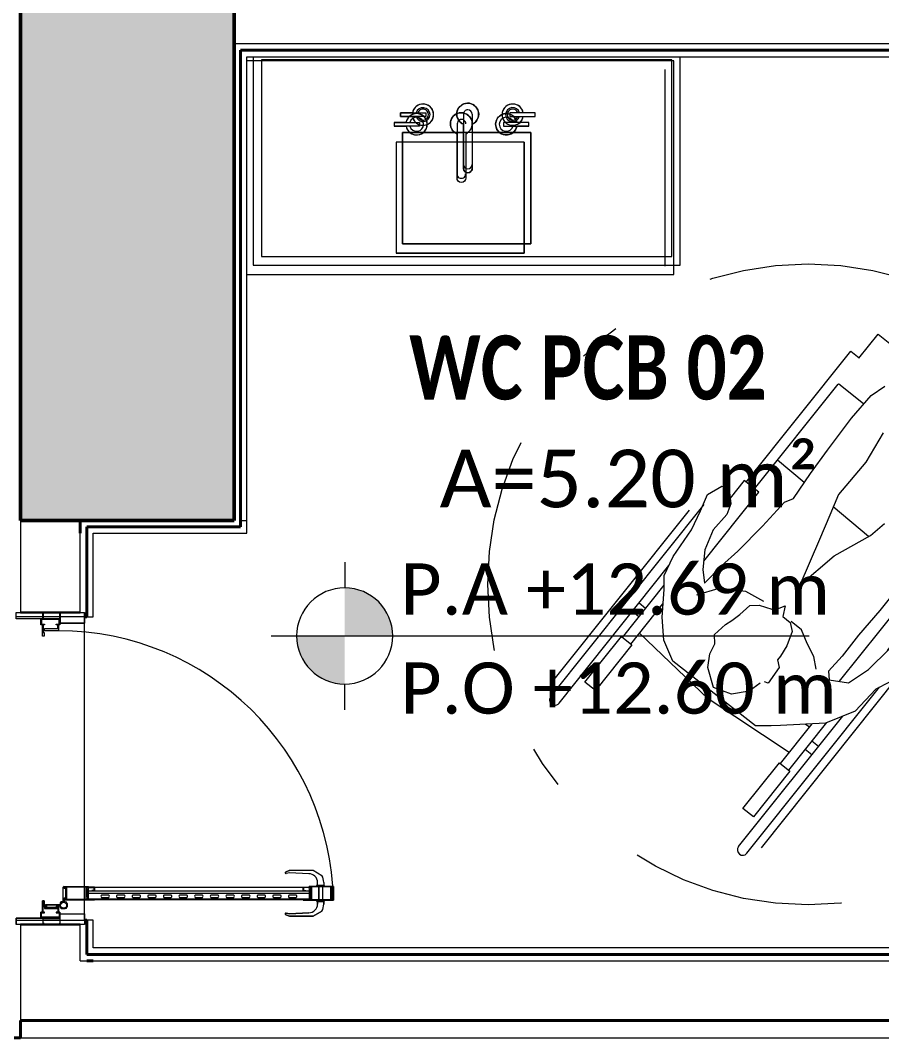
# Model space of a CAD drawing. Extents: x -14.2 to 52.3, y 3.7 to 90.9.
# Drawn here: x 39.477 to 41.493, y 14.149 to 16.529 of the extents above; entities that cross this region are included whole.
import ezdxf

# ---------------------------------------------------------------- set-up
doc = ezdxf.new("R2010")
doc.units = 0
doc.linetypes.add('limpo_PINI-PSG-PE-0102-LAZ-R00$0$IMPORT-IMPORT-DASHDOT', pattern=[1, 0.5, -0.25, 0, -0.25])
doc.layers.add('limpo_PINI-PSG-PE-0102-LAZ-R00$0$0-16', color=7, linetype='limpo_PINI-PSG-PE-0102-LAZ-R00$0$IMPORT-IMPORT-DASHDOT', lineweight=5, true_color=0x999999)
doc.layers.add('limpo_PINI-PSG-PE-0102-LAZ-R00$0$0-8', color=7, linetype='Continuous', lineweight=5, true_color=0x999999)
for name, color, linetype, lineweight in [('limpo_PINI-PSG-PE-0102-LAZ-R00$0$0-20', 7, 'Continuous', 5), ('limpo_PINI-PSG-PE-0102-LAZ-R00$0$A-AREA-IDEN', 2, 'Continuous', 5), ('limpo_PINI-PSG-PE-0102-LAZ-R00$0$A-DETL-GENF', 1, 'Continuous', 5), ('limpo_PINI-PSG-PE-0102-LAZ-R00$0$A-DOOR', 31, 'Continuous', 5), ('limpo_PINI-PSG-PE-0102-LAZ-R00$0$A-WALL', 1, 'Continuous', 5), ('limpo_PINI-PSG-PE-0102-LAZ-R00$0$A-WALL-FNSH', 1, 'Continuous', 40), ('limpo_PINI-PSG-PE-0102-LAZ-R00$0$G-ANNO-DIMS', 1, 'Continuous', 5), ('limpo_PINI-PSG-PE-0102-LAZ-R00$0$LAYOUT_AMB_LAZ_dwg', 8, 'Continuous', 5), ('limpo_PINI-PSG-PE-0102-LAZ-R00$0$S-COLS', 52, 'Continuous', 5)]:
    doc.layers.add(name, color=color, linetype=linetype, lineweight=lineweight)
doc.layers.add('limpo_PINI-PSG-PE-0102-LAZ-R00$0$XR_ARQT', color=7, linetype='Continuous')
doc.layers.add('XR_ARQT', color=7, linetype='Continuous')
doc.styles.add('limpo_PINI-PSG-PE-0102-LAZ-R00$0$Calibri', font='calibri.ttf', dxfattribs={"height": 0.16})
doc.styles.add('limpo_PINI-PSG-PE-0102-LAZ-R00$0$Calibri_2', font='calibri.ttf', dxfattribs={"height": 0.22})
doc.styles.add('limpo_PINI-PSG-PE-0102-LAZ-R00$0$Calibri_B', font='calibrib.ttf', dxfattribs={"width": 0.8, "height": 150})

# ---------------------------------------------------------------- blocks, each defined once
blk = doc.blocks.new('limpo_PINI-PSG-PE-0102-LAZ-R00$0$LAZ GERAL - PNE_dwg-25011385-009 - PRE - PAV_ LAZER - GERAL')
at = {"layer": 'limpo_PINI-PSG-PE-0102-LAZ-R00$0$0-16'}
blk.add_circle((19.6937, -9.6211), 0.75, dxfattribs=at)
at = {"layer": 'limpo_PINI-PSG-PE-0102-LAZ-R00$0$0-20', "flags": 128}
blk.add_lwpolyline([(18.3943, -8.3865), (18.3943, -8.874), (19.3943, -8.874), (19.3943, -8.3865)], dxfattribs=at)
for points in [[(18.8171, -8.522), (18.8163, -8.5157), (18.8129, -8.5082), (18.8086, -8.5034), (18.8046, -8.5004), (18.7992, -8.4981), (18.7938, -8.4972), (18.7887, -8.4974), (18.7836, -8.4987), (18.7787, -8.5011), (18.7753, -8.5037), (18.7724, -8.5069), (18.7698, -8.5109), (18.768, -8.5156), (18.7675, -8.5179), (18.7397, -8.5179), (18.7397, -8.5267), (18.7676, -8.5267), (18.7697, -8.5331), (18.7724, -8.5375), (18.777, -8.542), (18.7817, -8.5449), (18.7872, -8.5466), (18.7927, -8.5471), (18.7997, -8.546), (18.805, -8.5436), (18.81, -8.5396), (18.8133, -8.5354), (18.8151, -8.5319), (18.8161, -8.5293)], [(18.8965, -8.4952), (18.9033, -8.4961), (18.9104, -8.4991), (18.9161, -8.5039), (18.9206, -8.511), (18.9225, -8.5208), (18.9213, -8.5289), (18.9183, -8.5351), (18.9155, -8.5387), (18.9118, -8.5418), (18.9074, -8.5444), (18.9074, -8.6482), (18.9069, -8.6516), (18.9045, -8.6553), (18.9013, -8.6575), (18.8974, -8.6582), (18.8928, -8.6574), (18.8898, -8.6553), (18.8875, -8.6518), (18.8868, -8.6482), (18.8868, -8.5446), (18.882, -8.542), (18.8772, -8.5375), (18.8752, -8.5348), (18.873, -8.5305), (18.8715, -8.5253), (18.8714, -8.5176), (18.8725, -8.5126), (18.874, -8.5092), (18.8765, -8.5052), (18.8787, -8.5028), (18.8813, -8.5004), (18.8854, -8.4979), (18.8881, -8.4968), (18.8917, -8.4958)], [(19.0268, -8.5179), (19.0253, -8.5128), (19.0221, -8.507), (19.0186, -8.5033), (19.0155, -8.501), (19.011, -8.4988), (19.0069, -8.4976), (19.0011, -8.4972), (18.9974, -8.4976), (18.9936, -8.4986), (18.9892, -8.5008), (18.9861, -8.5029), (18.9842, -8.5048), (18.9817, -8.5078), (18.9798, -8.511), (18.9783, -8.5145), (18.9775, -8.5182), (18.9771, -8.522), (18.9774, -8.5254), (18.9781, -8.5288), (18.9791, -8.5319), (18.9803, -8.5343), (18.9822, -8.5373), (18.9845, -8.5398), (18.9867, -8.5418), (18.9891, -8.5435), (18.992, -8.545), (18.9951, -8.5461), (18.9989, -8.5469), (19.0034, -8.5471), (19.0066, -8.5467), (19.0098, -8.5459), (19.0131, -8.5446), (19.0162, -8.5428), (19.0194, -8.5402), (19.0214, -8.538), (19.0235, -8.5352), (19.0252, -8.5319), (19.026, -8.5296), (19.0267, -8.5267), (19.0546, -8.5267), (19.0546, -8.5179)], [(18.7443, -8.564), (18.7443, -8.824), (19.0443, -8.824), (19.0443, -8.564)]]:
    blk.add_lwpolyline(points, close=True, dxfattribs=at)
at = {"layer": 'limpo_PINI-PSG-PE-0102-LAZ-R00$0$0-8'}
for p, q in [((18.3943, -8.3865), (18.3943, -8.874)), ((18.8868, -8.5209), (18.8868, -8.6482)), ((18.8968, -8.5109), (18.8974, -8.5109)), ((18.9074, -8.5209), (18.9074, -8.6482)), ((19.5683, -9.3978), (19.7637, -9.1529)), ((19.7649, -9.1514), (19.8242, -9.1987)), ((19.6847, -9.3831), (19.6219, -9.3306)), ((19.0912, -9.8838), (19.4499, -9.4344)), ((19.0961, -9.8477), (19.4158, -9.4471)), ((19.8351, -9.5088), (19.7523, -9.4396)), ((19.1108, -9.8994), (19.3679, -9.5772)), ((19.259, -9.7452), (19.3565, -9.6231)), ((19.2786, -9.7608), (19.3539, -9.6664)), ((19.2977, -9.6967), (19.2823, -9.6845)), ((19.3133, -9.6772), (19.2979, -9.6649)), ((19.3528, -9.6811), (19.3468, -9.6753)), ((19.5845, -10.2376), (19.9042, -9.837)), ((19.5504, -10.2503), (19.8604, -9.8618)), ((19.5309, -10.2347), (19.7745, -9.9294)), ((19.6288, -10.0403), (19.7031, -9.9473)), ((19.6484, -10.0559), (19.7374, -9.9444)), ((19.697, -9.9549), (19.6868, -9.9482)), ((19.718, -10.0002), (19.7026, -9.9879)), ((19.7024, -10.0198), (19.687, -10.0075))]:
    blk.add_line(p, q, dxfattribs=at)
at = {"layer": 'limpo_PINI-PSG-PE-0102-LAZ-R00$0$0-8', "flags": 128}
for points in [[(18.3943, -8.874), (19.3943, -8.874), (19.3943, -8.3865)], [(18.7988, -8.5267), (18.7397, -8.5267), (18.7397, -8.5179), (18.7988, -8.5179), (18.7988, -8.5267)], [(18.9955, -8.5267), (19.0546, -8.5267), (19.0546, -8.5179), (18.9955, -8.5179), (18.9955, -8.5267)], [(18.9074, -8.564), (19.0443, -8.564), (19.0443, -8.824), (18.7443, -8.824), (18.7443, -8.564), (18.8868, -8.564)], [(19.8122, -9.0922), (19.8572, -9.0358), (19.9119, -9.0794)], [(19.5707, -9.9519), (19.3772, -9.8011), (19.3556, -9.7513), (19.3516, -9.6976), (19.3564, -9.6329), (19.3568, -9.6007), (19.3779, -9.5562), (19.4209, -9.4932), (19.442, -9.4487), (19.4578, -9.4109), (19.4917, -9.391), (19.508, -9.3932), (19.5125, -9.4328), (19.5032, -9.4579), (19.4711, -9.4936), (19.4522, -9.5399), (19.4475, -9.5866), (19.451, -9.6183), (19.4906, -9.5777), (19.5289, -9.5433), (19.5865, -9.4847), (19.6384, -9.4287), (19.6595, -9.4203), (19.6991, -9.3617), (19.7391, -9.3071), (19.7949, -9.2326), (19.8411, -9.1793), (19.8728, -9.1576)], [(19.8689, -9.2664), (19.8285, -9.3351), (19.7647, -9.4105), (19.7441, -9.459), (19.7204, -9.5158), (19.6743, -9.6233), (19.7548, -9.5541), (19.8397, -9.5064), (19.8727, -9.4786)], [(19.9107, -9.6208), (19.8615, -9.6825), (19.8118, -9.7403), (19.7731, -9.7887), (19.741, -9.8244), (19.7432, -9.8442), (19.7881, -9.8512), (19.8348, -9.8199), (19.8836, -9.7723)], [(19.9127, -9.8353), (19.852, -9.8661), (19.8036, -9.9177), (19.7345, -9.9455), (19.6288, -9.9514), (19.6068, -9.9518), (19.5707, -9.9518)], [(19.5488, -9.3822), (19.7938, -9.0751), (19.8134, -9.0907)], [(19.4495, -9.5667), (19.5781, -9.4055), (19.5439, -9.3783), (19.511, -9.4195)], [(19.3566, -9.6137), (19.3562, -9.6134), (19.3566, -9.6129)], [(19.5902, -9.6608), (19.5475, -9.6375), (19.4845, -9.6305), (19.4321, -9.6465)], [(19.5816, -9.8524), (19.5557, -9.8713), (19.5143, -9.878), (19.4724, -9.8626), (19.4592, -9.8159), (19.4635, -9.7834), (19.475, -9.76), (19.4745, -9.738), (19.5, -9.7151), (19.515, -9.7054), (19.5334, -9.6913), (19.5572, -9.6705), (19.5792, -9.6701), (19.6083, -9.6788), (19.6184, -9.6797), (19.6395, -9.6713), (19.6343, -9.696), (19.6519, -9.7101), (19.6563, -9.7316), (19.644, -9.7651), (19.6287, -9.7889), (19.6216, -9.7977), (19.6256, -9.8153), (19.5997, -9.8523), (19.5913, -9.8493)], [(19.8797, -9.7761), (19.943, -9.6968), (19.9088, -9.6695), (19.7664, -9.8479)], [(19.7124, -9.8196), (19.707, -9.7901), (19.6916, -9.7598), (19.6779, -9.7272), (19.6537, -9.7079)], [(19.6492, -10.0148), (19.4594, -9.8891), (19.299, -9.7352)]]:
    blk.add_lwpolyline(points, dxfattribs=at)
for points in [[(18.4143, -8.854), (19.3743, -8.854), (19.3743, -8.394), (18.4143, -8.394)], [(19.1957, -9.8696), (19.1713, -9.8501), (19.2566, -9.7432), (19.281, -9.7627)], [(19.6264, -10.0384), (19.6508, -10.0579), (19.5655, -10.1648), (19.5411, -10.1453)]]:
    blk.add_lwpolyline(points, close=True, dxfattribs=at)
at = {"layer": 'limpo_PINI-PSG-PE-0102-LAZ-R00$0$0-8'}
for centre, major_axis, start_param, end_param in [((18.7921, -8.5221), (0.0232, 0.0094), 2.939923, 8.867249), ((18.8968, -8.5209), (0.0086, 0.0242), 3.907702, 9.36625), ((19.0021, -8.5221), (0.0076, 0.0238), 5.190686, 11.118012), ((18.7921, -8.5221), (0.0133, 0.0097), 2.791227, 8.531136), ((18.7921, -8.5221), (0.0126, 0.0023), 3.325418, 8.900988), ((18.8968, -8.5209), (-0.00924, 0.00383), 5.105091, 6.675888), ((18.8974, -8.5209), (0.0023, 0.00973), 4.944216, 6.515012), ((19.0021, -8.5221), (-0.0021, 0.0164), 4.842992, 10.582901), ((19.0021, -8.5221), (0.0016, 0.0127), 5.176381, 10.751951), ((18.8968, -8.6385), (0.00924, 0.00383), 2.748895, 4.319691), ((18.8974, -8.6385), (0.00707, 0.00707), 3.926994, 5.49779), ((18.8968, -8.6482), (-0.00707, 0.00707), 0.785411, 2.356207), ((18.8974, -8.6482), (0.00707, 0.00707), 3.926991, 5.497787), ((19.101, -9.8916), (-0.0118, 0.0041), 5.946378, 9.087971), ((19.5406, -10.2425), (-0.0007, 0.0125), 0.841288, 3.98288)]:
    blk.add_ellipse(centre, major_axis=major_axis, ratio=1, start_param=start_param, end_param=end_param, dxfattribs=at)
blk = doc.blocks.new('limpo_PINI-PSG-PE-0102-LAZ-R00$0$PINI-EST-PE-1101-TQR-R20_rvt-1-5PPE_008_LAZER__P_A_0_09_')
at = {"layer": 'limpo_PINI-PSG-PE-0102-LAZ-R00$0$S-COLS'}
blk.add_hatch(color=8, dxfattribs=at).paths.add_polyline_path([(31093.1, -8765), (31575, -8765), (31575, -6665), (31075, -6665), (31075, -8765)])
at = {"layer": 'limpo_PINI-PSG-PE-0102-LAZ-R00$0$S-COLS', "color": 7, "lineweight": 50}
for p, q in [((31075, -6665), (31075, -8765)), ((31575, -8765), (31575, -6665)), ((31075, -8765), (31575, -8765))]:
    blk.add_line(p, q, dxfattribs=at)
blk = doc.blocks.new('limpo_PINI-PSG-PE-0102-LAZ-R00$0$DAA_002_VEN_ABR_1FO - 0_70x2_10m-1763765-5PPE_008_LAZER__P_A_0_09_')
at = {"layer": 'limpo_PINI-PSG-PE-0102-LAZ-R00$0$A-DETL-GENF', "lineweight": 15}
for p, q in [((275.9, 662.4), (280.1, 662.4)), ((275.9, 662.4), (275.9, 605.3)), ((277.4, 660.8), (277.4, 658.3)), ((277.4, 660.8), (280.1, 660.8)), ((277.4, 658.3), (306.4, 658.3)), ((306.4, 656.5), (277.4, 656.5)), ((277.4, 656.5), (277.4, 611.3)), ((280.1, 660.8), (280.1, 662.4)), ((303.8, 660.8), (303.8, 662.4)), ((307.9, 662.4), (303.8, 662.4)), ((306.4, 660.8), (303.8, 660.8)), ((306.4, 660.8), (306.4, 658.3)), ((306.4, 611.3), (306.4, 656.5)), ((307.9, 591.9), (307.9, 662.4)), ((275.9, 605.3), (277.4, 605.3)), ((277.4, 611.3), (299.7, 611.3)), ((277.4, 605.3), (277.4, 609.8)), ((277.4, 609.8), (297.5, 609.8)), ((280.2, 609.6), (277.8, 609.6)), ((277.8, 591.6), (277.8, 609.6)), ((278.9, 603.8), (278.9, 592.7)), ((280.2, 609.6), (281.3, 608)), ((281.3, 608), (292.9, 608)), ((294, 606.8), (281.9, 606.8)), ((285.3, 597.8), (286.4, 597.8)), ((285.3, 592.7), (285.3, 597.8)), ((286.3, 88), (286.3, 606.9)), ((286.3, 606.9), (305.9, 606.9)), ((286.4, 597.8), (286.4, 591.6)), ((292.3, 606.9), (292.3, 88)), ((292.9, 609.6), (292.9, 608)), ((292.9, 609.6), (295.7, 609.6)), ((294, 608.5), (294, 606.8)), ((295.7, 608.5), (294, 608.5)), ((295.3, 608.3), (295.3, 606.8)), ((297.5, 608.3), (295.3, 608.3)), ((295.3, 606.8), (306.4, 606.8)), ((295.7, 608.5), (295.7, 609.6)), ((297.5, 608.3), (297.5, 609.8)), ((299.7, 611.3), (299.7, 608.3)), ((299.7, 608.3), (305.9, 608.3)), ((306.3, 609.2), (304.8, 610.7)), ((305.1, 611.3), (306.4, 611.3)), ((305.9, 606.9), (305.9, 88)), ((306.4, 606.8), (306.4, 591.9)), ((286.4, 591.6), (277.8, 591.6)), ((278.9, 592.7), (285.3, 592.7)), ((306.4, 591.9), (307.9, 591.9)), ((286.4, 103.2), (277.8, 103.2)), ((277.8, 103.2), (277.8, 85.2)), ((278.9, 102.1), (285.3, 102.1)), ((278.9, 91), (278.9, 102.1)), ((285.3, 102.1), (285.3, 97.1)), ((285.3, 97.1), (286.4, 97.1)), ((286.4, 97.1), (286.4, 103.2)), ((306.4, 103), (307.9, 103)), ((306.4, 88), (306.4, 103)), ((307.9, 103), (307.9, 32.4)), ((275.9, 89.5), (277.4, 89.5)), ((275.9, 32.4), (275.9, 89.5)), ((277.4, 89.5), (277.4, 85)), ((277.4, 85), (297.5, 85)), ((277.4, 38.3), (277.4, 83.5)), ((277.4, 83.5), (299.7, 83.5)), ((280.3, 85.2), (277.8, 85.2)), ((280.3, 85.2), (281.4, 86.9)), ((281.4, 86.9), (292.9, 86.9)), ((294, 88), (281.9, 88)), ((292.9, 85.2), (292.9, 86.9)), ((292.9, 85.2), (295.7, 85.2)), ((294, 86.3), (294, 88)), ((295.7, 86.3), (294, 86.3)), ((295.3, 86.5), (295.3, 88)), ((295.3, 88), (306.4, 88)), ((297.5, 86.5), (295.3, 86.5)), ((295.7, 86.3), (295.7, 85.2)), ((297.5, 86.5), (297.5, 85)), ((299.7, 83.5), (299.7, 86.5)), ((299.7, 86.5), (305.9, 86.5)), ((306.3, 85.6), (304.8, 84.2)), ((305.1, 83.5), (306.4, 83.5)), ((306.4, 83.5), (306.4, 38.3)), ((275.4, 32.2), (280.9, 32.2)), ((278.1, 29.5), (275.4, 32.2)), ((275.9, 32.4), (280.1, 32.4)), ((306.4, 38.3), (277.4, 38.3)), ((277.4, 34.1), (277.4, 36.5)), ((277.4, 36.5), (306.4, 36.5)), ((277.4, 34.1), (280.1, 34.1)), ((310.5, 29.5), (278.1, 29.5)), ((278.3, 36.1), (278.3, 34.6)), ((305.1, 36.1), (278.3, 36.1)), ((278.3, 34.6), (280.9, 34.6)), ((280.1, 34.1), (280.1, 32.4)), ((280.9, 34.6), (280.9, 32.2)), ((303.1, 34.6), (305.1, 34.6)), ((303.1, 32.2), (303.1, 34.6)), ((303.1, 32.2), (310.5, 32.2)), ((303.9, 34.1), (303.9, 32.4)), ((306.4, 34.1), (303.9, 34.1)), ((307.9, 32.4), (303.9, 32.4)), ((305.1, 34.6), (305.1, 36.1)), ((306.4, 34.1), (306.4, 36.5)), ((312.1, 34.9), (312.1, 25.3)), ((312.1, 25.3), (314.1, 23.3)), ((312.5, 24.9), (314.1, 23.3)), ((324.1, 38.9), (316.1, 38.9)), ((326.1, 23.3), (328.1, 25.3)), ((328.1, 25.3), (328.1, 34.9)), ((-365, 22.2), (-365, 23.2)), ((-365, 23.2), (-340, 23.2)), ((-365, 22.2), (-364, 22.2)), ((-364, 22.2), (-364, 20.2)), ((-364, 20.2), (-363, 20.2)), ((-363, 20.2), (-363, 22.2)), ((-351, 22.2), (-363, 22.2)), ((-351, -16.8), (-351, 22.2)), ((-350, 22.2), (-336, 22.2)), ((-350, 22.2), (-350, -17.8)), ((-340, 22.2), (-350, 22.2)), ((-350, -22.3), (-350, 22.2)), ((-337.7, 20.5), (-348.3, 20.5)), ((-348.3, 20.5), (-348.3, -20.6)), ((-340, 23.2), (-340, 22.2)), ((-337.7, 13.5), (-337.7, 20.5)), ((-336, 13.5), (-337.7, 13.5)), ((-336, 22.2), (-336, 18.7)), ((-336, 18.7), (-321.6, 18.7)), ((-327.5, 17), (-336, 17)), ((-336, 17), (-336, 13.5)), ((-327.5, -13.6), (-327.5, 17)), ((-321.6, 18.7), (-321.6, -17.1)), ((314.1, 23.3), (316.7, 23.3)), ((318.8, 21.3), (318.8, -11.1)), ((321.5, 13.9), (321.5, 21.3)), ((321.5, 13.9), (323.8, 13.9)), ((322.1, 18.7), (322.1, 14.6)), ((336, 18.7), (322.1, 18.7)), ((323.3, 14.6), (322.1, 14.6)), ((323.3, 17.2), (325.7, 17.2)), ((323.3, 17.2), (323.3, 14.6)), ((323.5, 23.3), (326.1, 23.3)), ((323.8, 15.9), (325.3, 15.9)), ((323.8, 13.9), (323.8, 15.9)), ((325.3, 15.9), (325.3, -10.9)), ((325.7, 17.2), (325.7, -11.8)), ((327.5, -11.8), (327.5, 17.2)), ((327.5, -13.6), (327.5, 17)), ((327.5, 17), (336, 17)), ((350, 22.2), (336, 22.2)), ((336, 22.2), (336, 18.7)), ((336, 17), (336, 13.5)), ((336, 13.5), (337.7, 13.5)), ((337.7, 13.5), (337.7, 20.5)), ((337.7, 20.5), (348.3, 20.5)), ((340, 23.2), (340, 22.2)), ((365, 23.2), (340, 23.2)), ((340, 22.2), (350, 22.2)), ((348.3, 20.5), (348.3, -20.6)), ((350, -22.3), (350, 22.2)), ((350, 22.2), (350, -17.8)), ((351, 22.2), (363, 22.2)), ((351, -16.8), (351, 22.2)), ((363, 20.2), (363, 22.2)), ((364, 20.2), (363, 20.2)), ((364, 22.2), (364, 20.2)), ((365, 22.2), (364, 22.2)), ((365, 22.2), (365, 23.2)), ((-365, -16.8), (-364, -16.8)), ((-365, -17.8), (-365, -16.8)), ((-350, -17.8), (-365, -17.8)), ((-364, -14.8), (-363, -14.8)), ((-364, -16.8), (-364, -14.8)), ((-363, -14.8), (-363, -16.8)), ((-363, -16.8), (-351, -16.8)), ((-336, -22.3), (-350, -22.3)), ((-348.3, -20.6), (-337.7, -20.6)), ((-337.7, -13.6), (-336, -13.6)), ((-337.7, -20.6), (-337.7, -13.6)), ((-336, -13.6), (-336, -17.1)), ((-336, -17.1), (-323.3, -17.1)), ((-309.6, -18.8), (-336, -18.8)), ((-336, -18.8), (-336, -22.3)), ((-323.3, -13.6), (-327.5, -13.6)), ((-323.3, -17.1), (-323.3, -13.6)), ((-321.6, -17.1), (-318.1, -17.1)), ((-318.1, -14.8), (-309.6, -14.8)), ((-318.1, -17.1), (-318.1, -14.8)), ((-309.6, -14.8), (-309.6, -18.8)), ((318.1, -14.8), (309.6, -14.8)), ((309.6, -14.8), (309.6, -18.8)), ((309.6, -18.8), (336, -18.8)), ((318.1, -17.1), (318.1, -14.8)), ((322.1, -17.1), (318.1, -17.1)), ((318.8, -11.1), (321.5, -13.8)), ((323.8, -8.3), (321.5, -8.3)), ((321.5, -13.8), (321.5, -8.3)), ((321.5, -12.6), (321.5, -9.6)), ((323.3, -9.2), (322.1, -9.2)), ((322.1, -17.1), (322.1, -9.2)), ((323.3, -11.8), (323.3, -9.2)), ((323.3, -11.8), (325.7, -11.8)), ((323.3, -17.1), (323.3, -13.6)), ((323.3, -13.6), (327.5, -13.6)), ((336, -17.1), (323.3, -17.1)), ((323.8, -10.9), (323.8, -8.3)), ((325.3, -10.9), (323.8, -10.9)), ((337.7, -13.6), (336, -13.6)), ((336, -13.6), (336, -17.1)), ((336, -18.8), (336, -22.3)), ((336, -22.3), (350, -22.3)), ((337.7, -20.6), (337.7, -13.6)), ((348.3, -20.6), (337.7, -20.6)), ((350, -17.8), (365, -17.8)), ((363, -16.8), (351, -16.8)), ((363, -14.8), (363, -16.8)), ((364, -14.8), (363, -14.8)), ((364, -16.8), (364, -14.8)), ((365, -16.8), (364, -16.8)), ((365, -17.8), (365, -16.8))]:
    blk.add_line(p, q, dxfattribs=at)
at = {"layer": 'limpo_PINI-PSG-PE-0102-LAZ-R00$0$A-DETL-GENF'}
for p, q in [((275.9, 662.4), (280.1, 662.4)), ((275.9, 605.3), (275.9, 662.4)), ((280.1, 662.4), (303.8, 662.4)), ((280.1, 662.4), (303.8, 662.4)), ((303.8, 662.4), (307.9, 662.4)), ((307.9, 662.4), (307.9, 591.9)), ((238.4, 614.8), (250.4, 635.5)), ((238.4, 614.8), (250.4, 635.5)), ((272.9, 625.2), (266.8, 625.2)), ((272.1, 625.2), (266.8, 625.2)), ((266.9, 639.7), (272.9, 639.7)), ((266.9, 639.7), (272.1, 639.7)), ((272.1, 639.7), (275.9, 641.9)), ((275.9, 622.9), (272.1, 625.2)), ((272.9, 640.2), (275.9, 641.9)), ((272.9, 624.7), (272.9, 640.2)), ((275.9, 622.9), (272.9, 624.7)), ((275.9, 641.9), (275.9, 622.9)), ((275.9, 641.9), (275.9, 636.9)), ((275.9, 636.9), (308.3, 636.9)), ((275.9, 636.9), (308.3, 636.9)), ((275.9, 627.9), (308.3, 627.9)), ((275.9, 627.9), (275.9, 622.9)), ((308.3, 627.9), (275.9, 627.9)), ((311.3, 640.2), (308.3, 641.9)), ((308.3, 641.9), (308.3, 622.9)), ((308.3, 641.9), (312.2, 639.7)), ((308.3, 636.9), (308.3, 641.9)), ((308.3, 622.9), (308.3, 627.9)), ((312.2, 625.2), (308.3, 622.9)), ((308.3, 622.9), (311.3, 624.7)), ((311.3, 624.7), (311.3, 640.2)), ((317.3, 639.7), (311.3, 639.7)), ((311.3, 625.2), (317.3, 625.2)), ((312.2, 639.7), (317.3, 639.7)), ((317.3, 625.2), (312.2, 625.2)), ((345.8, 614.8), (333.8, 635.5)), ((333.8, 635.5), (345.8, 614.8)), ((238.4, 560), (238.4, 614.8)), ((238.4, 559.7), (238.4, 614.8)), ((246.4, 604.7), (244.1, 559.9)), ((246.4, 604.7), (244.1, 559.7)), ((277.8, 605.3), (275.9, 605.3)), ((277.8, 591.6), (277.8, 605.3)), ((278, 611.3), (307.8, 611.3)), ((278, 83.5), (278, 611.3)), ((278.9, 603.8), (278.9, 592.7)), ((294, 606.8), (281.9, 606.8)), ((285.3, 597.8), (286.4, 597.8)), ((285.3, 592.7), (285.3, 597.8)), ((286.4, 597.8), (286.4, 591.6)), ((294, 608.5), (294, 606.8)), ((295.3, 608.5), (294, 608.5)), ((295.3, 606.8), (295.3, 608.5)), ((306.4, 606.8), (295.3, 606.8)), ((306.4, 591.9), (306.4, 606.8)), ((307.8, 611.3), (307.8, 83.5)), ((337.8, 604.7), (340.2, 559.9)), ((340.2, 559.7), (337.8, 604.7)), ((345.8, 560), (345.8, 614.8)), ((345.8, 614.8), (345.8, 559.7)), ((286.4, 591.6), (277.8, 591.6)), ((278, 103.2), (278, 591.7)), ((278.9, 592.7), (285.3, 592.7)), ((296.2, 573.9), (296.2, 559.9)), ((302.2, 559.9), (302.2, 573.8)), ((307.9, 591.9), (306.4, 591.9)), ((307.8, 591.9), (307.8, 103)), ((241.6, 551), (238.4, 559.7)), ((241.6, 551), (238.5, 559.5)), ((244.1, 559.7), (245.7, 551.5)), ((244.1, 559.5), (245.7, 551.5)), ((338.6, 551.5), (340.2, 559.7)), ((340.1, 559.5), (338.6, 551.5)), ((345.8, 559.7), (342.7, 551)), ((342.7, 551), (345.7, 559.5)), ((296.2, 537.3), (296.2, 523.3)), ((302.2, 523.3), (302.2, 537.3)), ((296.2, 500.7), (296.2, 486.8)), ((302.2, 486.7), (302.2, 500.7)), ((296.2, 464.2), (296.2, 450.2)), ((302.2, 450.2), (302.2, 464.1)), ((296.2, 427.6), (296.2, 413.6)), ((302.2, 413.6), (302.2, 427.5)), ((296.2, 391), (296.2, 377)), ((302.2, 377), (302.2, 391)), ((296.2, 354.4), (296.2, 340.5)), ((302.2, 340.4), (302.2, 354.4)), ((296.2, 317.9), (296.2, 303.9)), ((302.2, 303.9), (302.2, 317.8)), ((296.2, 281.3), (296.2, 267.3)), ((302.2, 267.3), (302.2, 281.2)), ((296.2, 244.7), (296.2, 230.7)), ((302.2, 230.7), (302.2, 244.7)), ((296.2, 208.1), (296.2, 194.2)), ((302.2, 194.1), (302.2, 208.1)), ((296.2, 171.6), (296.2, 157.6)), ((302.2, 157.6), (302.2, 171.5)), ((296.2, 135), (296.2, 121)), ((302.2, 121), (302.2, 134.9)), ((277.8, 103.2), (286.4, 103.2)), ((277.8, 89.5), (277.8, 103.2)), ((278.9, 102.1), (278.9, 91)), ((285.3, 102.1), (278.9, 102.1)), ((285.3, 97.1), (285.3, 102.1)), ((286.4, 97.1), (285.3, 97.1)), ((286.4, 103.2), (286.4, 97.1)), ((306.4, 103), (307.9, 103)), ((306.4, 88), (306.4, 103)), ((307.9, 103), (307.9, 32.2)), ((-340, 80), (-365, 80)), ((-365, -80), (-365, 80)), ((-365, 80), (-340, 80)), ((-340, 23.2), (-340, 80)), ((-340, 80), (-340, 22.2)), ((275.9, 89.5), (277.8, 89.5)), ((275.9, 31.7), (275.9, 89.5)), ((307.8, 83.5), (278, 83.5)), ((281.9, 88), (294, 88)), ((305.9, 88), (286.3, 88)), ((294, 88), (294, 86.3)), ((294, 86.3), (295.3, 86.3)), ((295.3, 88), (306.4, 88)), ((295.3, 86.3), (295.3, 88)), ((340, 80), (365, 80)), ((340, 23.2), (340, 80)), ((340, 80), (365, 80)), ((340, 22.2), (340, 80)), ((365, 80), (365, -80)), ((278.1, 29.5), (275.9, 31.7)), ((310.5, 29.5), (278.1, 29.5)), ((307.9, 32.2), (310.5, 32.2)), ((312.1, 33), (312.1, 34.9)), ((312.1, 25.3), (312.1, 28.7)), ((314.1, 23.3), (312.1, 25.3)), ((316.1, 38.9), (324.1, 38.9)), ((328.1, 25.3), (326.1, 23.3)), ((328.1, 34.9), (328.1, 25.3)), ((-340, 22.2), (-336, 22.2)), ((-336, 22.2), (-336, 18.7)), ((-336, 18.7), (-321.6, 18.7)), ((-321.6, 18.7), (-321.6, -17.1)), ((316.7, 23.3), (314.1, 23.3)), ((318.8, -11.1), (318.8, 21.3)), ((321.5, 21.3), (321.5, 13.9)), ((321.5, 13.9), (323.8, 13.9)), ((322.1, 18.7), (336, 18.7)), ((322.1, 14.6), (322.1, 18.7)), ((323.3, 14.6), (322.1, 14.6)), ((323.3, 17.2), (323.3, 14.6)), ((325.7, 17.2), (323.3, 17.2)), ((326.1, 23.3), (323.5, 23.3)), ((323.8, 15.9), (325.3, 15.9)), ((323.8, 13.9), (323.8, 15.9)), ((325.3, 15.9), (325.3, -10.9)), ((325.7, -11.8), (325.7, 17.2)), ((336, 22.2), (350, 22.2)), ((336, 18.7), (336, 22.2)), ((350, 22.2), (340, 22.2)), ((350, 22.2), (350, -22.3)), ((350, -80), (350, 22.2)), ((-350, -17.8), (-350, -80)), ((-350, -22.3), (-350, -80)), ((-336, -22.3), (-350, -22.3)), ((-336, -18.8), (-336, -22.3)), ((-309.6, -18.8), (-336, -18.8)), ((-321.6, -17.1), (-318.1, -17.1)), ((-318.1, -14.8), (-309.6, -14.8)), ((-318.1, -17.1), (-318.1, -14.8)), ((-309.6, -14.8), (-309.6, -18.8)), ((309.6, -14.8), (318.1, -14.8)), ((309.6, -18.8), (309.6, -14.8)), ((336, -18.8), (309.6, -18.8)), ((318.1, -14.8), (318.1, -17.1)), ((318.1, -17.1), (322.1, -17.1)), ((321.5, -13.8), (318.8, -11.1)), ((321.5, -8.3), (321.5, -13.8)), ((323.8, -8.3), (321.5, -8.3)), ((322.1, -9.2), (323.3, -9.2)), ((322.1, -17.1), (322.1, -9.2)), ((323.3, -9.2), (323.3, -11.8)), ((323.3, -11.8), (325.7, -11.8)), ((323.8, -10.9), (323.8, -8.3)), ((325.3, -10.9), (323.8, -10.9)), ((336, -22.3), (336, -18.8)), ((350, -22.3), (336, -22.3)), ((350, -17.8), (350, -80)), ((-350, -80), (-365, -80)), ((-350, -80), (-365, -80)), ((350, -80), (365, -80)), ((365, -80), (350, -80))]:
    blk.add_line(p, q, dxfattribs=at)
at = {"layer": 'limpo_PINI-PSG-PE-0102-LAZ-R00$0$A-DETL-GENF', "lineweight": 30}
for p, q in [((-365, -70), (-365, 70)), ((365, -70), (365, 70))]:
    blk.add_line(p, q, dxfattribs=at)
at = {"layer": 'limpo_PINI-PSG-PE-0102-LAZ-R00$0$A-DETL-GENF', "lineweight": 15}
blk.add_circle((320.1, 30.9), 7, dxfattribs=at)
at = {"layer": 'limpo_PINI-PSG-PE-0102-LAZ-R00$0$A-DETL-GENF'}
for centre, radius, start, end in [((321.8, 18.7), 643.7, 91.2519, 179.9995), ((266.9, 604.7), 20.5, 90.2619, 179.9552), ((266.9, 604.7), 20.5, 90.2619, 179.9552), ((266.9, 604.7), 35, 90, 118.1261), ((266.9, 604.7), 35, 90, 118.1261), ((317.3, 604.7), 35, 61.8718, 90), ((317.3, 604.7), 35, 61.8718, 90), ((317.3, 604.7), 20.5, 0.0428, 89.9798), ((317.3, 604.7), 20.5, 0.0428, 89.9798), ((281.9, 603.8), 3, 89.9999, 179.9999), ((299.2, 573.9), 3, 359.2646, 180.002), ((243.5, 551.7), 2, 199.9992, 269.999), ((243.5, 551.7), 2, 199.9992, 281.7479), ((244.2, 551.2), 1.5, 256.4246, 11.2115), ((244.2, 551.2), 1.5, 269.999, 11.2115), ((299.2, 559.9), 3, 179.2646, 0.002), ((340, 551.2), 1.5, 168.7864, 269.999), ((340, 551.2), 1.5, 168.7864, 283.5734), ((340.8, 551.7), 2, 258.2501, 339.9988), ((340.8, 551.7), 2, 269.999, 339.9988), ((299.2, 537.3), 3, 359.2646, 180.002), ((299.2, 523.3), 3, 179.2646, 0.002), ((299.2, 500.7), 3, 359.2646, 180.002), ((299.2, 486.7), 3, 179.2646, 0.002), ((299.2, 464.2), 3, 359.2646, 180.002), ((299.2, 450.2), 3, 179.2646, 0.002), ((299.2, 427.6), 3, 359.2646, 180.002), ((299.2, 413.6), 3, 179.2646, 0.002), ((299.2, 391), 3, 359.2646, 180.002), ((299.2, 377), 3, 179.2646, 0.002), ((299.2, 354.4), 3, 359.2646, 180.002), ((299.2, 340.4), 3, 179.2646, 0.002), ((299.2, 317.9), 3, 359.2646, 180.002), ((299.2, 303.9), 3, 179.2646, 0.002), ((299.2, 281.3), 3, 359.2646, 180.002), ((299.2, 267.3), 3, 179.2646, 0.002), ((299.2, 244.7), 3, 359.2646, 180.002), ((299.2, 230.7), 3, 179.2646, 0.002), ((299.2, 208.1), 3, 359.2646, 180.002), ((299.2, 194.1), 3, 179.2646, 0.002), ((299.2, 171.6), 3, 359.2646, 180.002), ((299.2, 157.6), 3, 179.2646, 0.002), ((299.2, 135), 3, 359.2646, 180.002), ((299.2, 121), 3, 179.2646, 0.002), ((281.9, 91), 3, 180.002, 270.002), ((310.5, 34.2), 2, 269.3077, 323.1255), ((310.5, 27.5), 2, 36.8688, 90), ((316.1, 34.9), 4, 90, 180), ((324.1, 34.9), 4, 360, 90), ((316.8, 21.3), 2, 360, 90.3929), ((323.5, 21.3), 2, 90, 180.6923)]:
    blk.add_arc(centre, radius, start, end, dxfattribs=at)
at = {"layer": 'limpo_PINI-PSG-PE-0102-LAZ-R00$0$A-DETL-GENF', "lineweight": 15}
for centre, radius, start, end in [((281.9, 603.8), 3, 89.9999, 179.9999), ((305.1, 611), 0.391, 90.0009, 225.0009), ((305.9, 608.9), 0.511, 270.0009, 45.0009), ((281.9, 91), 3, 180.002, 270.002), ((305.1, 83.9), 0.391, 135.001, 270.001), ((305.9, 86), 0.511, 315.001, 90.001), ((310.5, 34.2), 2, 269.3077, 323.1255), ((310.5, 27.5), 2, 36.8688, 90), ((316.1, 34.9), 4, 90, 180), ((324.1, 34.9), 4, 360, 90), ((324.1, 34.9), 4, 0.0012, 90), ((316.8, 21.3), 2, 360, 90.3929), ((323.5, 21.3), 2, 90, 180.6923)]:
    blk.add_arc(centre, radius, start, end, dxfattribs=at)
at = {"layer": 'limpo_PINI-PSG-PE-0102-LAZ-R00$0$A-DOOR'}
for p, q in [((355, 80), (-355, 80)), ((-355, 80), (-355, -80)), ((355, 80), (-355, 80)), ((-355, 80), (-355, -80)), ((355, -80), (355, 80)), ((355, -80), (355, 80))]:
    blk.add_line(p, q, dxfattribs=at)
blk = doc.blocks.new('limpo_PINI-PSG-PE-0102-LAZ-R00$0$LAYOUT_AMB_LAZ_dwg-2867451-5PPE_008_LAZER__P_A_0_09_')
at = {"color": 9, "lineweight": 5}
for p, q in [((49519.3, 10174.6), (49519.3, 10634.6)), ((49031.9, 10507.6), (49031.9, 10380.3)), ((49041.9, 10517.6), (49042.5, 10517.6))]:
    blk.add_line(p, q, dxfattribs=at)
at = {"color": 9, "lineweight": 5, "flags": 128}
for points in [[(48539.3, 10654.6), (48539.3, 10154.6), (49539.3, 10154.6), (49539.3, 10654.6)], [(48962.2, 10506.6), (48961.4, 10512.9), (48957.9, 10520.4), (48953.7, 10525.2), (48949.6, 10528.1), (48944.2, 10530.4), (48938.8, 10531.4), (48933.8, 10531.2), (48928.6, 10529.9), (48923.7, 10527.5), (48920.3, 10524.9), (48917.4, 10521.7), (48914.9, 10517.7), (48913.1, 10513), (48912.6, 10510.7), (48884.7, 10510.7), (48884.7, 10501.8), (48912.6, 10501.8), (48914.7, 10495.4), (48917.5, 10491.1), (48922, 10486.6), (48926.8, 10483.7), (48932.2, 10481.9), (48937.7, 10481.4), (48944.8, 10482.6), (48950.1, 10485), (48955.1, 10488.9), (48958.4, 10493.1), (48960.2, 10496.7), (48961.2, 10499.3)], [(49041.6, 10533.3), (49048.4, 10532.5), (49055.5, 10529.5), (49061.2, 10524.6), (49065.6, 10517.5), (49067.6, 10507.8), (49066.3, 10499.7), (49063.4, 10493.5), (49060.5, 10489.9), (49056.9, 10486.8), (49052.5, 10484.2), (49052.5, 10380.3), (49051.9, 10376.9), (49049.6, 10373.3), (49046.4, 10371.1), (49042.5, 10370.3), (49037.8, 10371.2), (49034.8, 10373.3), (49032.5, 10376.8), (49031.9, 10380.3), (49031.9, 10484), (49027.1, 10486.6), (49022.2, 10491.1), (49020.3, 10493.7), (49018, 10498.1), (49016.6, 10503.3), (49016.4, 10511), (49017.6, 10516), (49019, 10519.4), (49021.5, 10523.3), (49023.7, 10525.8), (49026.4, 10528.1), (49030.4, 10530.6), (49033.1, 10531.8), (49036.7, 10532.8)], [(48889.3, 10464.6), (48889.3, 10204.6), (49189.3, 10204.6), (49189.3, 10464.6)]]:
    blk.add_lwpolyline(points, close=True, dxfattribs=at)
for points in [[(49199.7, 10501.8), (49199.7, 10510.7), (49140.6, 10510.7), (49140.6, 10501.8), (49199.7, 10501.8), (49171.8, 10501.8), (49171, 10498.9), (49170.2, 10496.7), (49168.5, 10493.4), (49166.5, 10490.5), (49164.5, 10488.4), (49161.2, 10485.7), (49158.1, 10484), (49154.9, 10482.7), (49151.7, 10481.8), (49148.4, 10481.5), (49143.9, 10481.7), (49140.1, 10482.5), (49137, 10483.6), (49134.2, 10485.1), (49131.8, 10486.8), (49129.5, 10488.8), (49127.3, 10491.3), (49125.3, 10494.3), (49124.2, 10496.7), (49123.1, 10499.8), (49122.4, 10503.2), (49122.2, 10506.6), (49122.5, 10510.4), (49123.4, 10514), (49124.8, 10517.6), (49126.7, 10520.8), (49129.2, 10523.8), (49131.2, 10525.6), (49134.2, 10527.8), (49138.7, 10529.9), (49142.5, 10531), (49146.2, 10531.4), (49151.9, 10531), (49156, 10529.8), (49160.6, 10527.5), (49163.7, 10525.3), (49167.1, 10521.5), (49170.4, 10515.8), (49171.8, 10510.7)], [(48884.7, 10510.7), (48943.8, 10510.7), (48943.8, 10501.8), (48884.7, 10501.8)], [(49189.3, 10464.6), (49189.3, 10204.6), (48889.3, 10204.6)]]:
    blk.add_lwpolyline(points, dxfattribs=at)
at = {"color": 9, "lineweight": 5}
for centre, radius, start, end in [((48937.2, 10506.4), 25, 190.5803, 170.1911), ((48937.2, 10506.4), 16.5, 196.1611, 165.0336), ((49041.9, 10507.6), 25.7, 294.354, 247.1058), ((49147.2, 10506.4), 25, 9.8089, 349.4197), ((49147.2, 10506.4), 16.5, 14.9664, 343.8389), ((49042.5, 10507.6), 10, 0, 180.4817), ((49041.9, 10390), 10, 180, 0.9634)]:
    blk.add_arc(centre, radius, start, end, dxfattribs=at)
blk = doc.blocks.new('limpo_PINI-PSG-PE-0102-LAZ-R00$0$Elevações de ponto - M_Cota de elevação - Alvo preenchido-23738-5PPE_008_LAZER__P_A_0_09_')
at = {"layer": 'limpo_PINI-PSG-PE-0102-LAZ-R00$0$G-ANNO-DIMS'}
h = blk.add_hatch(color=256, dxfattribs=at)
edge = h.paths.add_edge_path()
edge.add_line((0, 0), (-1.5, 0))
edge.add_arc((0, 0), 1.5, 90, 180, ccw=False)
edge.add_line((0, 1.5), (0, 0))
h = blk.add_hatch(color=256, dxfattribs=at)
edge = h.paths.add_edge_path()
edge.add_line((0, 0), (1.5, 0))
edge.add_arc((0, 0), 1.5, 270, 360, ccw=False)
edge.add_line((0, -1.5), (0, 0))
for p, q in [((0, 2.3), (0, 1.5)), ((-2.3, 0), (14.5, 0)), ((0, -2.3), (0, -1.5))]:
    blk.add_line(p, q, dxfattribs=at)
blk.add_circle((0, 0), 1.5, dxfattribs=at)
blk = doc.blocks.new('limpo_PINI-PSG-PE-0102-LAZ-R00$0$A$C745163c0')
at = {"layer": 'limpo_PINI-PSG-PE-0102-LAZ-R00$0$A-WALL', "color": 170, "lineweight": 40}
for p, q in [((25395, -6250), (25395, -4150)), ((25895, -4995.2), (25895, -6250)), ((25910, -5150.2), (28449.5, -5150.2)), ((25910, -6265), (25910, -5150.2)), ((25895, -6250), (25395, -6250)), ((25535, -6280), (25535, -6250)), ((25550, -6265), (25910, -6265)), ((25550, -6265), (25550, -6475.3)), ((25545, -6475.3), (25550, -6475.3)), ((25550, -7185.3), (25545, -7185.3)), ((25550, -7265.3), (25550, -7185.3)), ((28085.7, -7265.3), (25550, -7265.3)), ((25565, -7280.3), (25550, -7280.3)), ((25395, -7420.3), (28216.3, -7420.3)), ((25395, -7460.3), (25395, -7420.3)), ((25380, -7460.3), (25395, -7460.3))]:
    blk.add_line(p, q, dxfattribs=at)
at = {"layer": 'limpo_PINI-PSG-PE-0102-LAZ-R00$0$A-WALL', "color": 50}
for p, q in [((28436.8, -5135.2), (25895, -5135.2)), ((25395, -6250), (25395, -6465.3)), ((25910, -6250), (25925, -6250)), ((25535, -6465.3), (25535, -6280)), ((25395, -7195.3), (25395, -7420.3)), ((25535, -7280.3), (25535, -7195.3)), ((25535, -7280.3), (25550, -7280.3)), ((25565, -7280.3), (28098.3, -7280.3))]:
    blk.add_line(p, q, dxfattribs=at)
at = {"layer": 'limpo_PINI-PSG-PE-0102-LAZ-R00$0$A-WALL-FNSH', "lineweight": 5}
for p, q in [((25925, -5165.2), (28431.7, -5165.2)), ((25925, -6280), (25925, -5165.2)), ((25565, -6475.3), (25565, -6280)), ((25565, -6280), (25925, -6280)), ((25550, -6475.3), (25565, -6475.3)), ((25565, -7185.3), (25550, -7185.3)), ((25565, -7250.3), (25565, -7185.3)), ((28073, -7250.3), (25565, -7250.3)), ((25395, -7460.3), (28250, -7460.3))]:
    blk.add_line(p, q, dxfattribs=at)
at = {"lineweight": 5}
blk.add_blockref('limpo_PINI-PSG-PE-0102-LAZ-R00$0$PINI-EST-PE-1101-TQR-R20_rvt-1-5PPE_008_LAZER__P_A_0_09_', (-5680, 2515), dxfattribs=at)
at = {"layer": 'limpo_PINI-PSG-PE-0102-LAZ-R00$0$A-DOOR', "rotation": 270}
blk.add_blockref('limpo_PINI-PSG-PE-0102-LAZ-R00$0$DAA_002_VEN_ABR_1FO - 0_70x2_10m-1763765-5PPE_008_LAZER__P_A_0_09_', (25465, -6830.3), dxfattribs=at)
at = {"layer": 'limpo_PINI-PSG-PE-0102-LAZ-R00$0$G-ANNO-DIMS', "extrusion": (0, 0, -1), "xscale": 74.99999999999996, "yscale": 74.99999999999996, "zscale": 74.99999999999996, "rotation": 180}
blk.add_blockref('limpo_PINI-PSG-PE-0102-LAZ-R00$0$Elevações de ponto - M_Cota de elevação - Alvo preenchido-23738-5PPE_008_LAZER__P_A_0_09_', (-26153.8, -6520.4), dxfattribs=at)
at = {"layer": 'limpo_PINI-PSG-PE-0102-LAZ-R00$0$LAYOUT_AMB_LAZ_dwg', "color": 9}
blk.add_blockref('limpo_PINI-PSG-PE-0102-LAZ-R00$0$LAYOUT_AMB_LAZ_dwg-2867451-5PPE_008_LAZER__P_A_0_09_', (-22615.1, -15829.6), dxfattribs=at)
at = {"layer": 'limpo_PINI-PSG-PE-0102-LAZ-R00$0$A-AREA-IDEN', "attachment_point": 1}
for s, insert, char_height, width, style in [('WC PCB 02', (26304.5, -5817.3), 150, 1043.797, 'limpo_PINI-PSG-PE-0102-LAZ-R00$0$Calibri_B'), ('A=5.20 m²', (26375.9, -6084.6), 135, 870.633, 'limpo_PINI-PSG-PE-0102-LAZ-R00$0$Calibri')]:
    blk.add_mtext(s, dxfattribs=dict(at, insert=insert, char_height=char_height, width=width, style=style))
at = {"layer": 'limpo_PINI-PSG-PE-0102-LAZ-R00$0$G-ANNO-DIMS', "insert": (26284.1, -6350.7), "char_height": 120, "width": 1240.975, "attachment_point": 1, "line_spacing_factor": 1.158048, "style": 'limpo_PINI-PSG-PE-0102-LAZ-R00$0$Calibri_2'}
blk.add_mtext('P.A +12.69 m\\PP.O +12.60 m', dxfattribs=at)
blk = doc.blocks.new('limpo_PINI-PSG-PE-0102-LAZ-R00')
at = {"layer": 'limpo_PINI-PSG-PE-0102-LAZ-R00$0$XR_ARQT', "xscale": 0.001000000000038553, "yscale": 0.001000000000038553, "zscale": 0.001000000000038553}
blk.add_blockref('limpo_PINI-PSG-PE-0102-LAZ-R00$0$A$C745163c0', (14.124, 21.592), dxfattribs=at)
at = {"layer": 'limpo_PINI-PSG-PE-0102-LAZ-R00$0$XR_ARQT'}
blk.add_blockref('limpo_PINI-PSG-PE-0102-LAZ-R00$0$LAZ GERAL - PNE_dwg-25011385-009 - PRE - PAV_ LAZER - GERAL', (21.6689, 24.8134), dxfattribs=at)

msp = doc.modelspace()

# ---------------------------------------------------------------- block references
at = {"layer": 'XR_ARQT'}
msp.add_blockref('limpo_PINI-PSG-PE-0102-LAZ-R00', (-0.0418, 0.017), dxfattribs=at)

doc.saveas('drawing.dxf')
